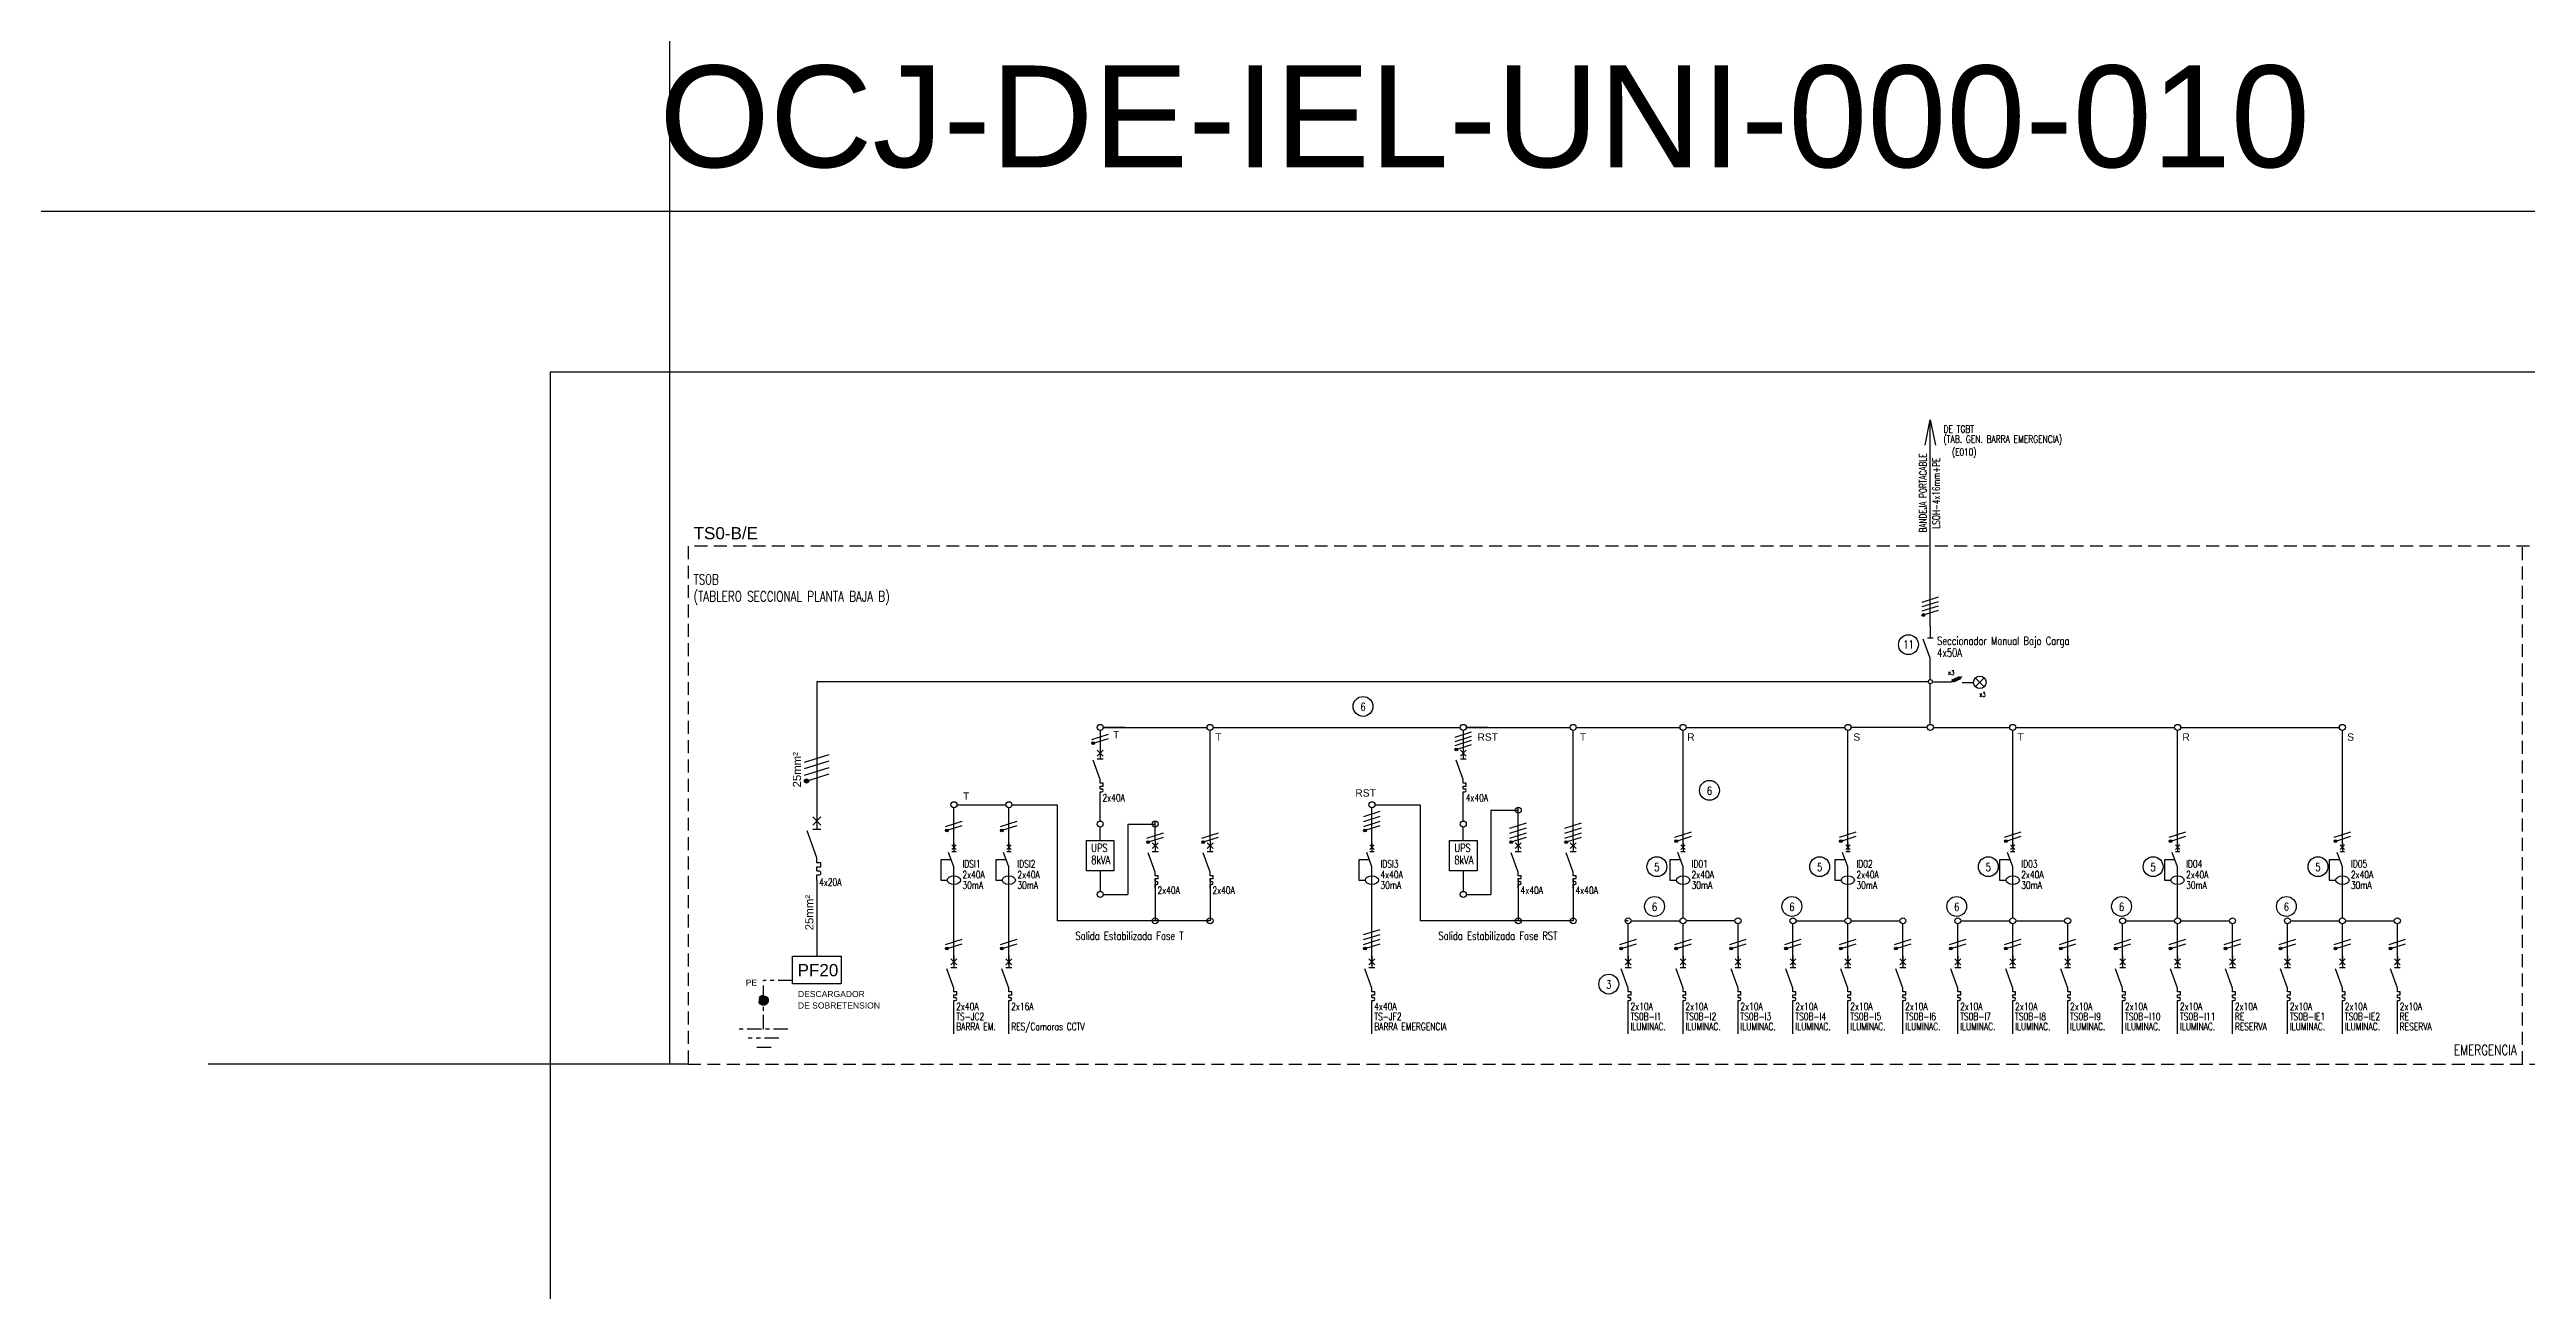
# Model space of a CAD drawing. Extents: x 2998 to 3854, y 1175 to 1727.
# Drawn here: x 3675 to 3735.9, y 1413.9 to 1444.3 of the extents above; entities that cross this region are included whole.
import ezdxf
from ezdxf.enums import TextEntityAlignment as Align

# ---------------------------------------------------------------- set-up
doc = ezdxf.new("R2010")
doc.units = 0
doc.linetypes.add('OCJ-ESQUEMAS UNIFILARES-CORREGIDOS IDO-REV.br$0$DASHED', pattern=[19.05, 12.7, -6.35])
doc.linetypes.add('OCJ-ESQUEMAS UNIFILARES-CORREGIDOS IDO-REV.br$0$EJE_5', pattern=[7.1, 5, -1, 0.1, -1])
for name, color, linetype in [('OCJ-ESQUEMAS UNIFILARES-CORREGIDOS IDO-REV.br$0$00-IE', 1, 'Continuous'), ('OCJ-ESQUEMAS UNIFILARES-CORREGIDOS IDO-REV.br$0$00-IE-CABLES', 10, 'Continuous'), ('OCJ-ESQUEMAS UNIFILARES-CORREGIDOS IDO-REV.br$0$01-ELE-APARATOS', 170, 'Continuous'), ('OCJ-ESQUEMAS UNIFILARES-CORREGIDOS IDO-REV.br$0$CABLES', 10, 'Continuous'), ('OCJ-ESQUEMAS UNIFILARES-CORREGIDOS IDO-REV.br$0$ELECTRIC', 4, 'Continuous'), ('OCJ-ESQUEMAS UNIFILARES-CORREGIDOS IDO-REV.br$0$NOMBRE DE PLANOS', 6, 'Continuous'), ('OCJ-ESQUEMAS UNIFILARES-CORREGIDOS IDO-REV.br$0$PAT', 80, 'Continuous'), ('OCJ-ESQUEMAS UNIFILARES-CORREGIDOS IDO-REV.br$0$TEXTO', 7, 'Continuous'), ('OCJ-ESQUEMAS UNIFILARES-CORREGIDOS IDO-REV.br$0$Textos', 4, 'Continuous')]:
    doc.layers.add(name, color=color, linetype=linetype)
doc.styles.add('OCJ-ESQUEMAS UNIFILARES-CORREGIDOS IDO-REV.br$0$ARIAL', font='arial.ttf', dxfattribs={"height": 0.2})
doc.styles.add('OCJ-ESQUEMAS UNIFILARES-CORREGIDOS IDO-REV.br$0$COTAS', font='sanss___.ttf', dxfattribs={"width": 0.7})
doc.styles.add('OCJ-ESQUEMAS UNIFILARES-CORREGIDOS IDO-REV.br$0$Electricidad', font='ROMANS.SHX', dxfattribs={"width": 0.75, "height": 0.175})
doc.styles.add('OCJ-ESQUEMAS UNIFILARES-CORREGIDOS IDO-REV.br$0$Standard', font='arial.ttf')

# ---------------------------------------------------------------- blocks, each defined once
blk = doc.blocks.new('OCJ-ESQUEMAS UNIFILARES-CORREGIDOS IDO-REV.br$0$Unif-Interruptor-Term')
for p, q in [((0, -1.013), (0.045, -1.013)), ((0, -1.103), (0.045, -1.103))]:
    blk.add_line(p, q)
for points in [[(-0.09, 0.177), (0.09, -0.003)], [(-0.09, -0.003), (0.09, 0.177)], [(0, 0.267), (0, -0.093)], [(0, -0.72), (-0.215, -0.128)], [(-0.09, -0.093), (0.09, -0.093)], [(0, -0.833), (0, -0.72)], [(0, -0.923), (0.09, -0.923), (0.09, -0.833), (0, -0.833)], [(0, -1.013), (0, -0.923)], [(0, -1.215), (0, -1.103)]]:
    blk.add_lwpolyline(points)
blk.add_arc((0.045, -1.058), 0.045, 270, 90)
blk = doc.blocks.new('OCJ-ESQUEMAS UNIFILARES-CORREGIDOS IDO-REV.br$0$Unif-Interruptor-Dif')
for points in [[(-0.068, 0.11), (0.068, -0.025)], [(-0.068, -0.025), (0.068, 0.11)], [(0, 0.177), (0, -0.093)], [(-0.081, -0.343), (-0.405, -0.343), (-0.405, -0.97), (-0.202, -0.97)], [(0, -0.565), (-0.162, -0.121)], [(-0.068, -0.093), (0.068, -0.093)], [(0, -1.308), (0, -0.565)]]:
    blk.add_lwpolyline(points)
blk.add_ellipse((0, -0.97), major_axis=(0.203, 0), ratio=0.670814)
blk = doc.blocks.new('OCJ-ESQUEMAS UNIFILARES-CORREGIDOS IDO-REV.br$0$A$C7AFF483F')
for points in [[(0, 0.88), (0, 0.592)], [(0, 0.09), (-0.172, 0.564)], [(-0.072, 0.592), (0.072, 0.592)], [(0, 0), (0, 0.09)]]:
    blk.add_lwpolyline(points)
blk = doc.blocks.new('OCJ-ESQUEMAS UNIFILARES-CORREGIDOS IDO-REV.br$0$ITM')
at = {"layer": 'OCJ-ESQUEMAS UNIFILARES-CORREGIDOS IDO-REV.br$0$01-ELE-APARATOS'}
for p, q in [((0, 0.225), (0.05, 0.225)), ((0, 0.125), (0.05, 0.125))]:
    blk.add_line(p, q, dxfattribs=at)
for points in [[(-0.1, 1.55), (0.1, 1.35)], [(-0.1, 1.35), (0.1, 1.55)], [(-0.1, 1.25), (0.1, 1.25)], [(0, 1.65), (0, 1.25)], [(0, 0.55), (-0.239, 1.208)], [(0, 0.425), (0, 0.55)], [(0, 0.325), (0.1, 0.325), (0.1, 0.425), (0, 0.425)], [(0, 0.225), (0, 0.325)], [(0, 0), (0, 0.125)]]:
    blk.add_lwpolyline(points, dxfattribs=at)
blk.add_arc((0.05, 0.175), 0.05, 270, 90, dxfattribs=at)

msp = doc.modelspace()

# ---------------------------------------------------------------- hatches: boundary and pattern name
at = {"layer": 'OCJ-ESQUEMAS UNIFILARES-CORREGIDOS IDO-REV.br$0$00-IE-CABLES'}
for points in [[(3721.024, 1430.431, 1), (3721.078, 1430.471, 1)], [(3700.627, 1427.279, 1), (3700.682, 1427.318, 1)], [(3709.549, 1427.128, 1), (3709.603, 1427.168, 1)], [(3697.033, 1425.14, 1), (3697.088, 1425.179, 1)], [(3698.383, 1425.14, 1), (3698.438, 1425.179, 1)], [(3701.977, 1424.853, 1), (3702.032, 1424.892, 1)], [(3703.327, 1424.853, 1), (3703.382, 1424.892, 1)], [(3707.304, 1425.14, 1), (3707.359, 1425.179, 1)], [(3710.899, 1424.853, 1), (3710.953, 1424.892, 1)], [(3712.249, 1424.853, 1), (3712.303, 1424.892, 1)], [(3714.949, 1424.875, 1), (3715.003, 1424.915, 1)], [(3718.999, 1424.875, 1), (3719.053, 1424.915, 1)], [(3723.049, 1424.875, 1), (3723.103, 1424.915, 1)], [(3727.099, 1424.875, 1), (3727.153, 1424.915, 1)], [(3731.149, 1424.875, 1), (3731.203, 1424.915, 1)], [(3697.032, 1422.237, 1), (3697.086, 1422.277, 1)], [(3698.382, 1422.237, 1), (3698.436, 1422.277, 1)], [(3707.303, 1422.237, 1), (3707.358, 1422.277, 1)], [(3713.599, 1422.237, 1), (3713.653, 1422.277, 1)], [(3714.949, 1422.237, 1), (3715.003, 1422.277, 1)], [(3716.299, 1422.237, 1), (3716.353, 1422.277, 1)], [(3717.649, 1422.237, 1), (3717.703, 1422.277, 1)], [(3718.999, 1422.237, 1), (3719.053, 1422.277, 1)], [(3720.349, 1422.237, 1), (3720.403, 1422.277, 1)], [(3721.699, 1422.237, 1), (3721.753, 1422.277, 1)], [(3723.049, 1422.237, 1), (3723.103, 1422.277, 1)], [(3724.399, 1422.237, 1), (3724.453, 1422.277, 1)], [(3725.749, 1422.237, 1), (3725.803, 1422.277, 1)], [(3727.099, 1422.237, 1), (3727.153, 1422.277, 1)], [(3728.449, 1422.237, 1), (3728.503, 1422.277, 1)], [(3729.799, 1422.237, 1), (3729.853, 1422.277, 1)], [(3731.149, 1422.237, 1), (3731.203, 1422.277, 1)], [(3732.499, 1422.237, 1), (3732.553, 1422.277, 1)]]:
    msp.add_hatch(color=256, dxfattribs=at).paths.add_polyline_path(points)
at = {"layer": 'OCJ-ESQUEMAS UNIFILARES-CORREGIDOS IDO-REV.br$0$CABLES'}
msp.add_hatch(color=256, dxfattribs=at).paths.add_polyline_path([(3693.65, 1426.401, 1), (3693.569, 1426.342, 1)])
at = {"layer": 'OCJ-ESQUEMAS UNIFILARES-CORREGIDOS IDO-REV.br$0$PAT', "linetype": 'OCJ-ESQUEMAS UNIFILARES-CORREGIDOS IDO-REV.br$0$EJE_5', "ltscale": 0.07}
h = msp.add_hatch(color=256, dxfattribs=at)
h.paths.add_polyline_path([(3692.431, 1420.986), (3692.671, 1420.986, 1)])
h.paths.add_polyline_path([(3692.671, 1420.986), (3692.551, 1420.986), (3692.551, 1420.866, 0.414214)])
h.paths.add_polyline_path([(3692.551, 1420.986), (3692.431, 1420.986, 0.414214), (3692.551, 1420.866)])

# ---------------------------------------------------------------- linework, layer by layer
msp.add_line((3181.411, 1440.374), (3854.061, 1440.374))
at = {"layer": 'OCJ-ESQUEMAS UNIFILARES-CORREGIDOS IDO-REV.br$0$00-IE'}
for p, q in [((3693.863, 1428.812), (3693.863, 1425.589)), ((3721.172, 1428.812), (3693.863, 1428.812)), ((3693.863, 1423.939), (3693.863, 1422.068))]:
    msp.add_line(p, q, dxfattribs=at)
for points in [[(3721.297, 1428.812), (3721.733, 1428.812), (3722.002, 1428.937)], [(3722.004, 1428.791), (3722.282, 1428.791)]]:
    msp.add_lwpolyline(points, dxfattribs=at)
msp.add_lwpolyline([(3721.757, 1428.859), (3721.938, 1428.942), (3721.965, 1428.884), (3721.784, 1428.801)], close=True, dxfattribs=at)
at = {"layer": 'OCJ-ESQUEMAS UNIFILARES-CORREGIDOS IDO-REV.br$0$00-IE-CABLES'}
for p, q in [((3690.241, 1635.151), (3690.241, 1419.418)), ((3721.222, 1430.176), (3721.222, 1435.243)), ((3721.222, 1428.862), (3721.222, 1429.37)), ((3721.222, 1427.763), (3721.222, 1428.762)), ((3700.826, 1427.615), (3700.826, 1426.988)), ((3700.9, 1427.689), (3703.452, 1427.689)), ((3701.427, 1427.689), (3700.9, 1427.689)), ((3703.526, 1424.913), (3703.526, 1427.615)), ((3703.6, 1427.689), (3709.673, 1427.689)), ((3709.747, 1427.615), (3709.747, 1426.988)), ((3709.822, 1427.689), (3711.023, 1427.689)), ((3710.348, 1427.689), (3709.822, 1427.689)), ((3709.967, 1427.689), (3712.373, 1427.689)), ((3712.447, 1424.913), (3712.447, 1427.615)), ((3712.522, 1427.689), (3715.073, 1427.689)), ((3715.147, 1424.713), (3715.147, 1427.615)), ((3715.147, 1425.789), (3715.147, 1427.615)), ((3715.222, 1427.689), (3719.123, 1427.689)), ((3719.197, 1424.713), (3719.197, 1427.615)), ((3721.148, 1427.689), (3719.272, 1427.689)), ((3721.297, 1427.689), (3723.173, 1427.689)), ((3723.247, 1424.713), (3723.247, 1427.615)), ((3723.322, 1427.689), (3727.223, 1427.689)), ((3727.297, 1424.713), (3727.297, 1427.615)), ((3727.372, 1427.689), (3731.273, 1427.689)), ((3731.347, 1424.713), (3731.347, 1427.615)), ((3700.826, 1425.388), (3700.826, 1426.09)), ((3709.747, 1425.388), (3709.747, 1426.09)), ((3697.232, 1424.713), (3697.232, 1425.715)), ((3697.306, 1425.789), (3698.507, 1425.789)), ((3698.582, 1424.713), (3698.582, 1425.715)), ((3698.656, 1425.789), (3699.766, 1425.789)), ((3699.766, 1425.789), (3699.766, 1422.938)), ((3701.501, 1425.314), (3702.176, 1425.314)), ((3701.501, 1425.314), (3701.501, 1423.587)), ((3702.176, 1424.913), (3702.176, 1425.388)), ((3707.503, 1424.713), (3707.503, 1425.715)), ((3707.577, 1425.789), (3708.688, 1425.789)), ((3708.688, 1425.789), (3708.688, 1422.938)), ((3710.422, 1425.656), (3711.097, 1425.656)), ((3710.422, 1425.656), (3710.422, 1423.587)), ((3711.097, 1424.913), (3711.097, 1425.73)), ((3700.826, 1424.913), (3700.826, 1425.24)), ((3709.747, 1424.913), (3709.747, 1425.24)), ((3700.826, 1424.162), (3700.826, 1423.662)), ((3709.747, 1424.162), (3709.747, 1423.662)), ((3697.23, 1421.862), (3697.232, 1423.667)), ((3698.58, 1421.862), (3698.582, 1423.667)), ((3700.9, 1423.587), (3701.501, 1423.587)), ((3702.176, 1423.962), (3702.176, 1422.938)), ((3703.526, 1423.962), (3703.526, 1422.938)), ((3707.502, 1421.862), (3707.503, 1423.667)), ((3709.822, 1423.587), (3710.422, 1423.587)), ((3711.097, 1423.962), (3711.097, 1422.938)), ((3712.447, 1423.962), (3712.447, 1422.938)), ((3715.147, 1423.012), (3715.147, 1423.814)), ((3719.197, 1423.012), (3719.197, 1423.814)), ((3723.247, 1423.012), (3723.247, 1423.814)), ((3727.297, 1423.012), (3727.297, 1423.814)), ((3731.347, 1423.012), (3731.347, 1423.814)), ((3703.526, 1422.938), (3699.766, 1422.938)), ((3702.176, 1422.938), (3702.102, 1422.938)), ((3703.526, 1422.938), (3703.452, 1422.938)), ((3703.526, 1422.938), (3703.452, 1422.938)), ((3712.447, 1422.938), (3708.688, 1422.938)), ((3711.097, 1422.938), (3711.023, 1422.938)), ((3712.447, 1422.938), (3712.373, 1422.938)), ((3712.447, 1422.938), (3712.373, 1422.938)), ((3713.797, 1422.938), (3713.723, 1422.938)), ((3713.872, 1422.938), (3715.073, 1422.938)), ((3716.423, 1422.938), (3715.222, 1422.938)), ((3717.922, 1422.938), (3719.123, 1422.938)), ((3719.272, 1422.938), (3720.473, 1422.938)), ((3721.972, 1422.938), (3723.173, 1422.938)), ((3723.322, 1422.938), (3724.523, 1422.938)), ((3726.022, 1422.938), (3727.223, 1422.938)), ((3727.372, 1422.938), (3728.573, 1422.938)), ((3730.072, 1422.938), (3731.273, 1422.938)), ((3731.422, 1422.938), (3732.623, 1422.938)), ((3713.797, 1421.862), (3713.797, 1422.864)), ((3715.147, 1421.862), (3715.147, 1422.864)), ((3716.497, 1421.862), (3716.497, 1422.864)), ((3717.847, 1421.862), (3717.847, 1422.864)), ((3719.197, 1421.862), (3719.197, 1422.864)), ((3720.547, 1421.862), (3720.547, 1422.864)), ((3721.897, 1421.862), (3721.897, 1422.864)), ((3723.247, 1421.862), (3723.247, 1422.864)), ((3724.597, 1421.862), (3724.597, 1422.864)), ((3725.947, 1421.862), (3725.947, 1422.864)), ((3727.297, 1421.862), (3727.297, 1422.864)), ((3728.647, 1421.862), (3728.647, 1422.864)), ((3729.997, 1421.862), (3729.997, 1422.864)), ((3731.347, 1421.862), (3731.347, 1422.864)), ((3732.697, 1421.862), (3732.697, 1422.864)), ((3697.23, 1420.162), (3697.23, 1420.964)), ((3698.58, 1420.162), (3698.58, 1420.964)), ((3707.502, 1420.162), (3707.502, 1420.964)), ((3713.797, 1420.162), (3713.797, 1420.964)), ((3715.147, 1420.162), (3715.147, 1420.964)), ((3716.497, 1420.162), (3716.497, 1420.964)), ((3717.847, 1420.162), (3717.847, 1420.964)), ((3719.197, 1420.162), (3719.197, 1420.964)), ((3720.547, 1420.162), (3720.547, 1420.964)), ((3721.897, 1420.162), (3721.897, 1420.964)), ((3723.247, 1420.162), (3723.247, 1420.964)), ((3724.597, 1420.162), (3724.597, 1420.964)), ((3725.947, 1420.162), (3725.947, 1420.964)), ((3727.297, 1420.162), (3727.297, 1420.964)), ((3728.647, 1420.162), (3728.647, 1420.964)), ((3729.997, 1420.162), (3729.997, 1420.964)), ((3731.347, 1420.162), (3731.347, 1420.964)), ((3732.697, 1420.162), (3732.697, 1420.964)), ((3690.698, 1419.418), (3678.912, 1419.418))]:
    msp.add_line(p, q, dxfattribs=at)
for points in [[(3721.092, 1434.625), (3721.222, 1435.243), (3721.353, 1434.625)], [(3721.019, 1430.765), (3721.426, 1430.893)], [(3721.019, 1430.657), (3721.426, 1430.785)], [(3721.019, 1430.549), (3721.426, 1430.677)], [(3721.083, 1430.461), (3721.426, 1430.569)], [(3700.623, 1427.396), (3701.03, 1427.525)], [(3700.687, 1427.309), (3701.03, 1427.417)], [(3709.544, 1427.453), (3709.951, 1427.582)], [(3709.544, 1427.345), (3709.951, 1427.474)], [(3709.544, 1427.246), (3709.951, 1427.375)], [(3709.608, 1427.158), (3709.951, 1427.267)], [(3697.028, 1425.257), (3697.435, 1425.386)], [(3698.378, 1425.257), (3698.785, 1425.386)], [(3707.3, 1425.501), (3707.707, 1425.63)], [(3707.3, 1425.379), (3707.707, 1425.508)], [(3707.3, 1425.257), (3707.707, 1425.386)], [(3710.894, 1425.215), (3711.301, 1425.343)], [(3712.244, 1425.215), (3712.651, 1425.343)], [(3697.092, 1425.17), (3697.435, 1425.278)], [(3698.442, 1425.17), (3698.785, 1425.278)], [(3701.973, 1424.97), (3702.38, 1425.099)], [(3702.037, 1424.883), (3702.38, 1424.991)], [(3703.323, 1424.97), (3703.73, 1425.099)], [(3703.387, 1424.883), (3703.73, 1424.991)], [(3707.364, 1425.17), (3707.707, 1425.278)], [(3710.894, 1425.092), (3711.301, 1425.221)], [(3710.894, 1424.97), (3711.301, 1425.099)], [(3710.958, 1424.883), (3711.301, 1424.991)], [(3712.244, 1425.092), (3712.651, 1425.221)], [(3712.244, 1424.97), (3712.651, 1425.099)], [(3712.308, 1424.883), (3712.651, 1424.991)], [(3714.944, 1424.993), (3715.351, 1425.122)], [(3715.008, 1424.905), (3715.351, 1425.014)], [(3718.994, 1424.993), (3719.401, 1425.122)], [(3719.058, 1424.905), (3719.401, 1425.014)], [(3723.044, 1424.993), (3723.451, 1425.122)], [(3723.108, 1424.905), (3723.451, 1425.014)], [(3727.094, 1424.993), (3727.501, 1425.122)], [(3727.158, 1424.905), (3727.501, 1425.014)], [(3731.144, 1424.993), (3731.551, 1425.122)], [(3731.208, 1424.905), (3731.551, 1425.014)], [(3697.027, 1422.355), (3697.434, 1422.484)], [(3697.091, 1422.267), (3697.434, 1422.376)], [(3698.377, 1422.355), (3698.784, 1422.484)], [(3698.441, 1422.267), (3698.784, 1422.376)], [(3707.298, 1422.599), (3707.705, 1422.728)], [(3707.298, 1422.477), (3707.705, 1422.606)], [(3707.298, 1422.355), (3707.705, 1422.484)], [(3707.363, 1422.267), (3707.705, 1422.376)], [(3713.594, 1422.355), (3714.001, 1422.484)], [(3713.658, 1422.267), (3714.001, 1422.376)], [(3714.944, 1422.355), (3715.351, 1422.484)], [(3715.008, 1422.267), (3715.351, 1422.376)], [(3716.294, 1422.355), (3716.701, 1422.484)], [(3716.358, 1422.267), (3716.701, 1422.376)], [(3717.644, 1422.355), (3718.051, 1422.484)], [(3717.708, 1422.267), (3718.051, 1422.376)], [(3718.994, 1422.355), (3719.401, 1422.484)], [(3719.058, 1422.267), (3719.401, 1422.376)], [(3720.344, 1422.355), (3720.751, 1422.484)], [(3720.408, 1422.267), (3720.751, 1422.376)], [(3721.694, 1422.355), (3722.101, 1422.484)], [(3721.758, 1422.267), (3722.101, 1422.376)], [(3723.044, 1422.355), (3723.451, 1422.484)], [(3723.108, 1422.267), (3723.451, 1422.376)], [(3724.394, 1422.355), (3724.801, 1422.484)], [(3724.458, 1422.267), (3724.801, 1422.376)], [(3725.744, 1422.355), (3726.151, 1422.484)], [(3725.808, 1422.267), (3726.151, 1422.376)], [(3727.094, 1422.355), (3727.501, 1422.484)], [(3727.158, 1422.267), (3727.501, 1422.376)], [(3728.444, 1422.355), (3728.851, 1422.484)], [(3728.508, 1422.267), (3728.851, 1422.376)], [(3729.794, 1422.355), (3730.201, 1422.484)], [(3729.858, 1422.267), (3730.201, 1422.376)], [(3731.144, 1422.355), (3731.551, 1422.484)], [(3731.208, 1422.267), (3731.551, 1422.376)], [(3732.494, 1422.355), (3732.901, 1422.484)], [(3732.558, 1422.267), (3732.901, 1422.376)]]:
    msp.add_lwpolyline(points, dxfattribs=at)
at = {"layer": 'OCJ-ESQUEMAS UNIFILARES-CORREGIDOS IDO-REV.br$0$00-IE-CABLES', "color": 3}
msp.add_lwpolyline([(3693.265, 1422.068), (3694.462, 1422.068), (3694.462, 1421.386), (3693.265, 1421.386)], close=True, dxfattribs=at)
at = {"layer": 'OCJ-ESQUEMAS UNIFILARES-CORREGIDOS IDO-REV.br$0$00-IE-CABLES'}
for centre, radius in [((3721.051, 1430.451), 0.0338), ((3700.826, 1427.689), 0.0741), ((3703.526, 1427.689), 0.0741), ((3709.747, 1427.689), 0.0741), ((3712.447, 1427.689), 0.0741), ((3715.147, 1427.689), 0.0741), ((3719.197, 1427.689), 0.0741), ((3721.222, 1427.689), 0.0741), ((3723.247, 1427.689), 0.0741), ((3727.297, 1427.689), 0.0741), ((3731.347, 1427.689), 0.0741), ((3700.655, 1427.299), 0.0338), ((3709.576, 1427.148), 0.0338), ((3697.232, 1425.789), 0.0741), ((3698.582, 1425.789), 0.0741), ((3700.826, 1425.314), 0.0741), ((3702.176, 1425.314), 0.0741), ((3707.503, 1425.789), 0.0741), ((3709.747, 1425.314), 0.0741), ((3711.097, 1425.656), 0.0741), ((3697.06, 1425.159), 0.0338), ((3698.41, 1425.159), 0.0338), ((3702.005, 1424.873), 0.0338), ((3703.355, 1424.873), 0.0338), ((3707.332, 1425.159), 0.0338), ((3710.926, 1424.873), 0.0338), ((3712.276, 1424.873), 0.0338), ((3714.976, 1424.895), 0.0338), ((3719.026, 1424.895), 0.0338), ((3723.076, 1424.895), 0.0338), ((3727.126, 1424.895), 0.0338), ((3731.176, 1424.895), 0.0338), ((3700.826, 1423.587), 0.0741), ((3709.747, 1423.587), 0.0741), ((3702.176, 1422.938), 0.0741), ((3703.526, 1422.938), 0.0741), ((3703.526, 1422.938), 0.0741), ((3711.097, 1422.938), 0.0741), ((3712.447, 1422.938), 0.0741), ((3712.447, 1422.938), 0.0741), ((3713.797, 1422.938), 0.0741), ((3715.147, 1422.938), 0.0741), ((3716.497, 1422.938), 0.0741), ((3717.847, 1422.938), 0.0741), ((3719.197, 1422.938), 0.0741), ((3720.547, 1422.938), 0.0741), ((3721.897, 1422.938), 0.0741), ((3723.247, 1422.938), 0.0741), ((3724.597, 1422.938), 0.0741), ((3725.947, 1422.938), 0.0741), ((3727.297, 1422.938), 0.0741), ((3728.647, 1422.938), 0.0741), ((3729.997, 1422.938), 0.0741), ((3731.347, 1422.938), 0.0741), ((3732.697, 1422.938), 0.0741), ((3697.059, 1422.257), 0.0338), ((3698.409, 1422.257), 0.0338), ((3707.331, 1422.257), 0.0338), ((3713.626, 1422.257), 0.0338), ((3714.976, 1422.257), 0.0338), ((3716.326, 1422.257), 0.0338), ((3717.676, 1422.257), 0.0338), ((3719.026, 1422.257), 0.0338), ((3720.376, 1422.257), 0.0338), ((3721.726, 1422.257), 0.0338), ((3723.076, 1422.257), 0.0338), ((3724.426, 1422.257), 0.0338), ((3725.776, 1422.257), 0.0338), ((3727.126, 1422.257), 0.0338), ((3728.476, 1422.257), 0.0338), ((3729.826, 1422.257), 0.0338), ((3731.176, 1422.257), 0.0338), ((3732.526, 1422.257), 0.0338)]:
    msp.add_circle(centre, radius, dxfattribs=at)
at = {"layer": 'OCJ-ESQUEMAS UNIFILARES-CORREGIDOS IDO-REV.br$0$01-ELE-APARATOS'}
for p, q in [((3722.547, 1428.688), (3722.328, 1428.906)), ((3722.328, 1428.688), (3722.547, 1428.906))]:
    msp.add_line(p, q, dxfattribs=at)
for points in [[(3701.164, 1424.162), (3700.489, 1424.162), (3700.489, 1424.913), (3701.164, 1424.913)], [(3710.085, 1424.162), (3709.41, 1424.162), (3709.41, 1424.913), (3710.085, 1424.913)]]:
    msp.add_lwpolyline(points, close=True, dxfattribs=at)
msp.add_circle((3722.438, 1428.797), 0.154, dxfattribs=at)
at = {"layer": 'OCJ-ESQUEMAS UNIFILARES-CORREGIDOS IDO-REV.br$0$CABLES'}
for points in [[(3693.562, 1426.836), (3694.165, 1427.027)], [(3693.562, 1426.676), (3694.165, 1426.867)], [(3693.562, 1426.516), (3694.165, 1426.707)], [(3693.657, 1426.386), (3694.165, 1426.547)]]:
    msp.add_lwpolyline(points, dxfattribs=at)
for centre in [(3721.222, 1428.812), (3693.609, 1426.371)]:
    msp.add_circle(centre, 0.05, dxfattribs=at)
at = {"layer": 'OCJ-ESQUEMAS UNIFILARES-CORREGIDOS IDO-REV.br$0$ELECTRIC', "linetype": 'OCJ-ESQUEMAS UNIFILARES-CORREGIDOS IDO-REV.br$0$DASHED', "ltscale": 0.025}
msp.add_line((3735.769, 1419.418), (3735.769, 1432.138), dxfattribs=at)
msp.add_lwpolyline([(3690.698, 1419.418), (3767.373, 1419.418), (3767.373, 1432.138), (3690.698, 1432.138)], close=True, dxfattribs=at)
at = {"layer": 'OCJ-ESQUEMAS UNIFILARES-CORREGIDOS IDO-REV.br$0$NOMBRE DE PLANOS'}
msp.add_lwpolyline([(3687.314, 1387.481), (3783.054, 1387.481), (3783.054, 1436.416), (3687.314, 1436.416)], close=True, dxfattribs=at)
at = {"layer": 'OCJ-ESQUEMAS UNIFILARES-CORREGIDOS IDO-REV.br$0$PAT', "linetype": 'OCJ-ESQUEMAS UNIFILARES-CORREGIDOS IDO-REV.br$0$EJE_5', "ltscale": 0.07}
for p, q in [((3693.265, 1421.473), (3692.551, 1421.473)), ((3692.551, 1421.003), (3692.551, 1421.473)), ((3692.551, 1420.278), (3692.551, 1420.986)), ((3693.151, 1420.278), (3691.951, 1420.278)), ((3692.926, 1420.053), (3692.176, 1420.053)), ((3692.738, 1419.828), (3692.363, 1419.828))]:
    msp.add_line(p, q, dxfattribs=at)
msp.add_circle((3692.551, 1420.986), 0.12, dxfattribs=at)
msp.add_circle((3692.551, 1420.986), 0.12, dxfattribs=at)
at = {"layer": 'OCJ-ESQUEMAS UNIFILARES-CORREGIDOS IDO-REV.br$0$TEXTO'}
for centre in [(3720.685, 1429.722), (3707.284, 1428.205), (3715.796, 1426.142), (3714.503, 1424.268), (3718.503, 1424.268), (3722.646, 1424.268), (3726.696, 1424.268), (3730.746, 1424.268), (3714.446, 1423.291), (3717.821, 1423.291), (3721.871, 1423.291), (3725.921, 1423.291), (3729.971, 1423.291), (3713.321, 1421.384)]:
    msp.add_circle(centre, 0.244, dxfattribs=at)

# ---------------------------------------------------------------- block references
at = {"layer": 'OCJ-ESQUEMAS UNIFILARES-CORREGIDOS IDO-REV.br$0$01-ELE-APARATOS'}
for name, p in [('OCJ-ESQUEMAS UNIFILARES-CORREGIDOS IDO-REV.br$0$A$C7AFF483F', (3721.222, 1429.296)), ('OCJ-ESQUEMAS UNIFILARES-CORREGIDOS IDO-REV.br$0$ITM', (3693.863, 1423.939))]:
    msp.add_blockref(name, p, dxfattribs=at)
at = {"layer": 'OCJ-ESQUEMAS UNIFILARES-CORREGIDOS IDO-REV.br$0$01-ELE-APARATOS', "xscale": 0.7999999999999545, "yscale": 0.7999999999999545, "zscale": 0.7999999999999545}
for name, p in [('OCJ-ESQUEMAS UNIFILARES-CORREGIDOS IDO-REV.br$0$Unif-Interruptor-Term', (3700.826, 1426.988)), ('OCJ-ESQUEMAS UNIFILARES-CORREGIDOS IDO-REV.br$0$Unif-Interruptor-Term', (3709.747, 1426.988)), ('OCJ-ESQUEMAS UNIFILARES-CORREGIDOS IDO-REV.br$0$Unif-Interruptor-Dif', (3697.232, 1424.713)), ('OCJ-ESQUEMAS UNIFILARES-CORREGIDOS IDO-REV.br$0$Unif-Interruptor-Dif', (3698.582, 1424.713)), ('OCJ-ESQUEMAS UNIFILARES-CORREGIDOS IDO-REV.br$0$Unif-Interruptor-Term', (3702.176, 1424.713)), ('OCJ-ESQUEMAS UNIFILARES-CORREGIDOS IDO-REV.br$0$Unif-Interruptor-Term', (3703.526, 1424.713)), ('OCJ-ESQUEMAS UNIFILARES-CORREGIDOS IDO-REV.br$0$Unif-Interruptor-Dif', (3707.503, 1424.713)), ('OCJ-ESQUEMAS UNIFILARES-CORREGIDOS IDO-REV.br$0$Unif-Interruptor-Term', (3711.097, 1424.713)), ('OCJ-ESQUEMAS UNIFILARES-CORREGIDOS IDO-REV.br$0$Unif-Interruptor-Term', (3712.447, 1424.713)), ('OCJ-ESQUEMAS UNIFILARES-CORREGIDOS IDO-REV.br$0$Unif-Interruptor-Dif', (3715.147, 1424.713)), ('OCJ-ESQUEMAS UNIFILARES-CORREGIDOS IDO-REV.br$0$Unif-Interruptor-Dif', (3719.197, 1424.713)), ('OCJ-ESQUEMAS UNIFILARES-CORREGIDOS IDO-REV.br$0$Unif-Interruptor-Dif', (3723.247, 1424.713)), ('OCJ-ESQUEMAS UNIFILARES-CORREGIDOS IDO-REV.br$0$Unif-Interruptor-Dif', (3727.297, 1424.713)), ('OCJ-ESQUEMAS UNIFILARES-CORREGIDOS IDO-REV.br$0$Unif-Interruptor-Dif', (3731.347, 1424.713)), ('OCJ-ESQUEMAS UNIFILARES-CORREGIDOS IDO-REV.br$0$Unif-Interruptor-Term', (3697.23, 1421.862)), ('OCJ-ESQUEMAS UNIFILARES-CORREGIDOS IDO-REV.br$0$Unif-Interruptor-Term', (3698.58, 1421.862)), ('OCJ-ESQUEMAS UNIFILARES-CORREGIDOS IDO-REV.br$0$Unif-Interruptor-Term', (3707.502, 1421.862)), ('OCJ-ESQUEMAS UNIFILARES-CORREGIDOS IDO-REV.br$0$Unif-Interruptor-Term', (3713.797, 1421.862)), ('OCJ-ESQUEMAS UNIFILARES-CORREGIDOS IDO-REV.br$0$Unif-Interruptor-Term', (3715.147, 1421.862)), ('OCJ-ESQUEMAS UNIFILARES-CORREGIDOS IDO-REV.br$0$Unif-Interruptor-Term', (3716.497, 1421.862)), ('OCJ-ESQUEMAS UNIFILARES-CORREGIDOS IDO-REV.br$0$Unif-Interruptor-Term', (3717.847, 1421.862)), ('OCJ-ESQUEMAS UNIFILARES-CORREGIDOS IDO-REV.br$0$Unif-Interruptor-Term', (3719.197, 1421.862)), ('OCJ-ESQUEMAS UNIFILARES-CORREGIDOS IDO-REV.br$0$Unif-Interruptor-Term', (3720.547, 1421.862)), ('OCJ-ESQUEMAS UNIFILARES-CORREGIDOS IDO-REV.br$0$Unif-Interruptor-Term', (3721.897, 1421.862)), ('OCJ-ESQUEMAS UNIFILARES-CORREGIDOS IDO-REV.br$0$Unif-Interruptor-Term', (3723.247, 1421.862)), ('OCJ-ESQUEMAS UNIFILARES-CORREGIDOS IDO-REV.br$0$Unif-Interruptor-Term', (3724.597, 1421.862)), ('OCJ-ESQUEMAS UNIFILARES-CORREGIDOS IDO-REV.br$0$Unif-Interruptor-Term', (3725.947, 1421.862)), ('OCJ-ESQUEMAS UNIFILARES-CORREGIDOS IDO-REV.br$0$Unif-Interruptor-Term', (3727.297, 1421.862)), ('OCJ-ESQUEMAS UNIFILARES-CORREGIDOS IDO-REV.br$0$Unif-Interruptor-Term', (3728.647, 1421.862)), ('OCJ-ESQUEMAS UNIFILARES-CORREGIDOS IDO-REV.br$0$Unif-Interruptor-Term', (3729.997, 1421.862)), ('OCJ-ESQUEMAS UNIFILARES-CORREGIDOS IDO-REV.br$0$Unif-Interruptor-Term', (3731.347, 1421.862)), ('OCJ-ESQUEMAS UNIFILARES-CORREGIDOS IDO-REV.br$0$Unif-Interruptor-Term', (3732.697, 1421.862))]:
    msp.add_blockref(name, p, dxfattribs=at)

# ---------------------------------------------------------------- texts
at = {"layer": 'OCJ-ESQUEMAS UNIFILARES-CORREGIDOS IDO-REV.br$0$NOMBRE DE PLANOS', "insert": (3689.99, 1443.949), "char_height": 2.5, "attachment_point": 1, "style": 'OCJ-ESQUEMAS UNIFILARES-CORREGIDOS IDO-REV.br$0$Standard'}
msp.add_mtext_dynamic_manual_height_columns('OCJ-DE-IEL-UNI-000-010', width=92.70233, gutter_width=12.5, heights=[0], dxfattribs=at)
at = {"layer": 'OCJ-ESQUEMAS UNIFILARES-CORREGIDOS IDO-REV.br$0$TEXTO', "style": 'OCJ-ESQUEMAS UNIFILARES-CORREGIDOS IDO-REV.br$0$Electricidad', "width": 0.75}
for s, height, p in [('DE TGBT', 0.18, (3721.545, 1434.929)), ('(TAB. GEN. BARRA EMERGENCIA)', 0.18, (3721.545, 1434.681)), ('TS0B', 0.25, (3690.833, 1431.199)), ('(TABLERO SECCIONAL PLANTA BAJA B)', 0.25, (3690.833, 1430.783)), ('11', 0.2, (3720.557, 1429.628)), ('Seccionador Manual Bajo Carga', 0.2, (3721.39, 1429.717)), ('4x50A', 0.2, (3721.39, 1429.425)), ('x3', 0.1118, (3721.659, 1428.979)), ('x3', 0.1118, (3722.425, 1428.444)), ('6', 0.2, (3707.22, 1428.095)), ('2x40A', 0.18, (3700.883, 1425.872)), ('4x40A', 0.18, (3709.805, 1425.872)), ('6', 0.2, (3715.732, 1426.032)), ('UPS ', 0.2, (3700.605, 1424.629)), ('UPS ', 0.2, (3709.526, 1424.629)), ('2x40A', 0.18, (3697.44, 1423.982)), ('IDSI1', 0.18, (3697.44, 1424.247)), ('2x40A', 0.18, (3698.79, 1423.982)), ('IDSI2', 0.18, (3698.79, 1424.247)), ('8kVA', 0.2, (3700.605, 1424.332)), ('4x40A', 0.18, (3707.712, 1423.982)), ('IDSI3', 0.18, (3707.712, 1424.247)), ('8kVA', 0.2, (3709.526, 1424.332)), ('5', 0.2, (3714.439, 1424.158)), ('2x40A', 0.18, (3715.356, 1423.982)), ('ID01', 0.18, (3715.356, 1424.247)), ('5', 0.2, (3718.439, 1424.158)), ('2x40A', 0.18, (3719.406, 1423.982)), ('ID02', 0.18, (3719.406, 1424.247)), ('5', 0.2, (3722.582, 1424.158)), ('2x40A', 0.18, (3723.456, 1423.982)), ('ID03', 0.18, (3723.456, 1424.247)), ('5', 0.2, (3726.632, 1424.158)), ('2x40A', 0.18, (3727.506, 1423.982)), ('ID04', 0.18, (3727.506, 1424.247)), ('5', 0.2, (3730.682, 1424.158)), ('2x40A', 0.18, (3731.556, 1423.982)), ('ID05', 0.18, (3731.556, 1424.247)), ('4x20A', 0.18, (3693.92, 1423.795)), ('30mA', 0.18, (3697.44, 1423.725)), ('30mA', 0.18, (3698.79, 1423.725)), ('2x40A', 0.18, (3702.233, 1423.597)), ('2x40A', 0.18, (3703.583, 1423.597)), ('30mA', 0.18, (3707.712, 1423.725)), ('4x40A', 0.18, (3711.155, 1423.597)), ('4x40A', 0.18, (3712.505, 1423.597)), ('30mA', 0.18, (3715.356, 1423.725)), ('30mA', 0.18, (3719.406, 1423.725)), ('30mA', 0.18, (3723.456, 1423.725)), ('30mA', 0.18, (3727.506, 1423.725)), ('30mA', 0.18, (3731.556, 1423.725)), ('6', 0.2, (3714.382, 1423.181)), ('6', 0.2, (3717.757, 1423.181)), ('6', 0.2, (3721.807, 1423.181)), ('6', 0.2, (3725.857, 1423.181)), ('6', 0.2, (3729.907, 1423.181)), ('Salida Estabilizada Fase T', 0.2, (3700.217, 1422.47)), ('Salida Estabilizada Fase RST', 0.2, (3709.138, 1422.47)), ('3', 0.2, (3713.257, 1421.274)), ('TS-JC2', 0.18, (3697.288, 1420.498)), ('2x40A', 0.18, (3697.288, 1420.746)), ('2x16A', 0.18, (3698.638, 1420.746)), ('RES/Camaras CCTV', 0.18, (3698.638, 1420.25)), ('TS-JF2', 0.18, (3707.559, 1420.498)), ('4x40A', 0.18, (3707.559, 1420.746)), ('TS0B-I1', 0.18, (3713.855, 1420.498)), ('2x10A', 0.18, (3713.855, 1420.746)), ('TS0B-I2', 0.18, (3715.205, 1420.498)), ('2x10A', 0.18, (3715.205, 1420.746)), ('TS0B-I3', 0.18, (3716.555, 1420.498)), ('2x10A', 0.18, (3716.555, 1420.746)), ('TS0B-I4', 0.18, (3717.905, 1420.498)), ('2x10A', 0.18, (3717.905, 1420.746)), ('TS0B-I5', 0.18, (3719.255, 1420.498)), ('2x10A', 0.18, (3719.255, 1420.746)), ('TS0B-I6', 0.18, (3720.605, 1420.498)), ('2x10A', 0.18, (3720.605, 1420.746)), ('TS0B-I7', 0.18, (3721.955, 1420.498)), ('2x10A', 0.18, (3721.955, 1420.746)), ('TS0B-I8', 0.18, (3723.305, 1420.498)), ('2x10A', 0.18, (3723.305, 1420.746)), ('TS0B-I9', 0.18, (3724.655, 1420.498)), ('2x10A', 0.18, (3724.655, 1420.746)), ('TS0B-I10', 0.18, (3726.005, 1420.498)), ('2x10A', 0.18, (3726.005, 1420.746)), ('TS0B-I11', 0.18, (3727.355, 1420.498)), ('2x10A', 0.18, (3727.355, 1420.746)), ('2x10A', 0.18, (3728.705, 1420.746)), ('RE', 0.18, (3728.705, 1420.498)), ('TS0B-IE1', 0.18, (3730.055, 1420.498)), ('2x10A', 0.18, (3730.055, 1420.746)), ('TS0B-IE2', 0.18, (3731.405, 1420.498)), ('2x10A', 0.18, (3731.405, 1420.746)), ('2x10A', 0.18, (3732.755, 1420.746)), ('RE', 0.18, (3732.755, 1420.498)), ('BARRA EM.', 0.18, (3697.288, 1420.25)), ('BARRA EMERGENCIA', 0.18, (3707.559, 1420.25)), ('ILUMINAC.', 0.18, (3713.855, 1420.25)), ('ILUMINAC.', 0.18, (3715.205, 1420.25)), ('ILUMINAC.', 0.18, (3716.555, 1420.25)), ('ILUMINAC.', 0.18, (3717.905, 1420.25)), ('ILUMINAC.', 0.18, (3719.255, 1420.25)), ('ILUMINAC.', 0.18, (3720.605, 1420.25)), ('ILUMINAC.', 0.18, (3721.955, 1420.25)), ('ILUMINAC.', 0.18, (3723.305, 1420.25)), ('ILUMINAC.', 0.18, (3724.655, 1420.25)), ('ILUMINAC.', 0.18, (3726.005, 1420.25)), ('ILUMINAC.', 0.18, (3727.355, 1420.25)), ('RESERVA', 0.18, (3728.705, 1420.25)), ('ILUMINAC.', 0.18, (3730.055, 1420.25)), ('ILUMINAC.', 0.18, (3731.405, 1420.25)), ('RESERVA', 0.18, (3732.755, 1420.25))]:
    msp.add_text(s, height=height, dxfattribs=at).set_placement(p)
msp.add_text('(E010)', height=0.175, dxfattribs=at).set_placement((3722.056, 1434.367), align=Align.CENTER)
for s, p in [('BANDEJA PORTACABLE', (3721.127, 1433.447)), ('LSOH-4x16mm+PE', (3721.454, 1433.444))]:
    msp.add_text(s, height=0.175, rotation=90, dxfattribs=at).set_placement(p, align=Align.CENTER)
at = {"layer": 'OCJ-ESQUEMAS UNIFILARES-CORREGIDOS IDO-REV.br$0$TEXTO'}
for s, height, style, p in [('TS0-B/E', 0.3, 'OCJ-ESQUEMAS UNIFILARES-CORREGIDOS IDO-REV.br$0$ARIAL', (3690.835, 1432.31)), ('T', 0.18, 'OCJ-ESQUEMAS UNIFILARES-CORREGIDOS IDO-REV.br$0$Standard', (3701.14, 1427.424)), ('T', 0.18, 'OCJ-ESQUEMAS UNIFILARES-CORREGIDOS IDO-REV.br$0$Standard', (3703.652, 1427.363)), ('RST', 0.18, 'OCJ-ESQUEMAS UNIFILARES-CORREGIDOS IDO-REV.br$0$Standard', (3710.096, 1427.363)), ('T', 0.18, 'OCJ-ESQUEMAS UNIFILARES-CORREGIDOS IDO-REV.br$0$Standard', (3712.611, 1427.363)), ('R', 0.18, 'OCJ-ESQUEMAS UNIFILARES-CORREGIDOS IDO-REV.br$0$Standard', (3715.251, 1427.363)), ('S', 0.18, 'OCJ-ESQUEMAS UNIFILARES-CORREGIDOS IDO-REV.br$0$Standard', (3719.331, 1427.363)), ('T', 0.18, 'OCJ-ESQUEMAS UNIFILARES-CORREGIDOS IDO-REV.br$0$Standard', (3723.365, 1427.363)), ('R', 0.18, 'OCJ-ESQUEMAS UNIFILARES-CORREGIDOS IDO-REV.br$0$Standard', (3727.415, 1427.363)), ('S', 0.18, 'OCJ-ESQUEMAS UNIFILARES-CORREGIDOS IDO-REV.br$0$Standard', (3731.465, 1427.363)), ('T', 0.18, 'OCJ-ESQUEMAS UNIFILARES-CORREGIDOS IDO-REV.br$0$Standard', (3697.454, 1425.912)), ('RST', 0.18, 'OCJ-ESQUEMAS UNIFILARES-CORREGIDOS IDO-REV.br$0$Standard', (3707.095, 1425.989)), ('PE', 0.15, 'OCJ-ESQUEMAS UNIFILARES-CORREGIDOS IDO-REV.br$0$ARIAL', (3692.115, 1421.346)), ('DESCARGADOR ', 0.15, 'OCJ-ESQUEMAS UNIFILARES-CORREGIDOS IDO-REV.br$0$ARIAL', (3693.4, 1421.065)), ('DE SOBRETENSION', 0.15, 'OCJ-ESQUEMAS UNIFILARES-CORREGIDOS IDO-REV.br$0$ARIAL', (3693.4, 1420.783))]:
    msp.add_text(s, height=height, dxfattribs=dict(at, style=style)).set_placement(p)
at = {"layer": 'OCJ-ESQUEMAS UNIFILARES-CORREGIDOS IDO-REV.br$0$TEXTO', "style": 'OCJ-ESQUEMAS UNIFILARES-CORREGIDOS IDO-REV.br$0$ARIAL'}
for p in [(3693.475, 1426.649), (3693.779, 1423.139)]:
    msp.add_text('25mm²', height=0.2, rotation=90, dxfattribs=at).set_placement(p, align=Align.CENTER)
at = {"layer": 'OCJ-ESQUEMAS UNIFILARES-CORREGIDOS IDO-REV.br$0$TEXTO', "style": 'OCJ-ESQUEMAS UNIFILARES-CORREGIDOS IDO-REV.br$0$Electricidad', "width": 0.75}
msp.add_text('EMERGENCIA', height=0.25, dxfattribs=at).set_placement((3735.631, 1419.64), align=Align.RIGHT)
at = {"layer": 'OCJ-ESQUEMAS UNIFILARES-CORREGIDOS IDO-REV.br$0$Textos', "style": 'OCJ-ESQUEMAS UNIFILARES-CORREGIDOS IDO-REV.br$0$COTAS'}
msp.add_text('PF20', height=0.3, dxfattribs=at).set_placement((3693.39, 1421.577))

doc.saveas('drawing.dxf')
